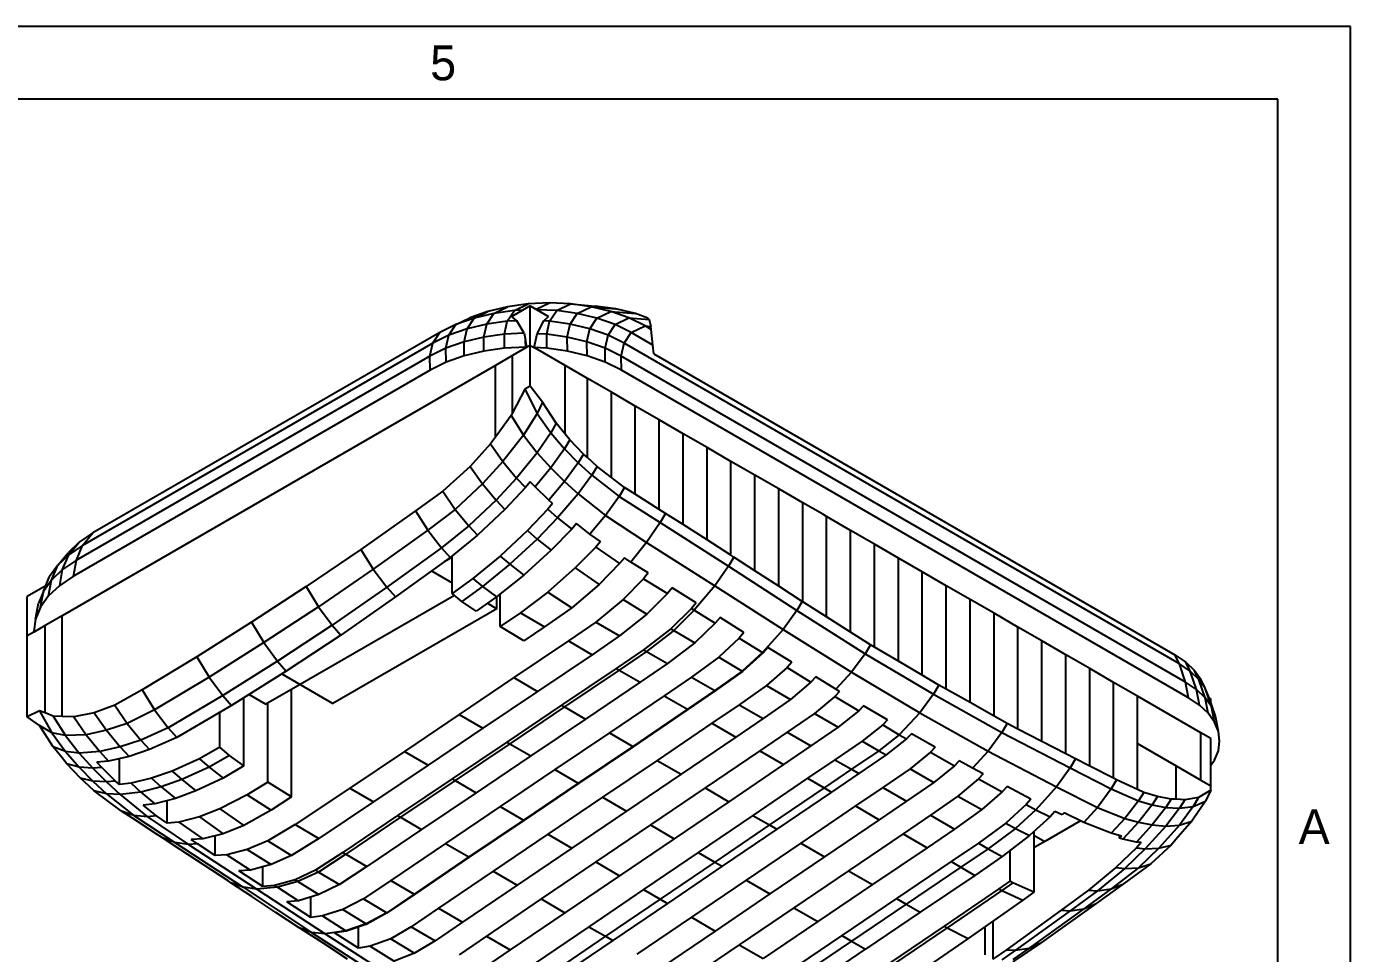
# Model space of a CAD drawing. Header units: millimetres. Extents: x 5 to 601, y 5 to 415.
# Drawn here: x 497.9 to 589, y 351.3 to 415 of the extents above; entities that cross this region are included whole.
import ezdxf
from ezdxf.enums import TextEntityAlignment as Align

# ---------------------------------------------------------------- set-up
doc = ezdxf.new("R2010")
doc.units = ezdxf.units.MM
for name, color, linetype in [('FRAME', 7, 'CONTINUOUS'), ('TITLE', 7, 'CONTINUOUS'), ('VISIBLE', 7, 'CONTINUOUS')]:
    doc.layers.add(name, color=color, linetype=linetype)

msp = doc.modelspace()

# ---------------------------------------------------------------- linework, layer by layer
at = {"layer": 'FRAME'}
for p, q in [((584, 410), (10, 410)), ((584, 10), (584, 410))]:
    msp.add_line(p, q, dxfattribs=at)
at = {"layer": 'TITLE'}
for p, q in [((589, 415), (5, 415)), ((589, 5), (589, 415))]:
    msp.add_line(p, q, dxfattribs=at)
at = {"layer": 'VISIBLE'}
for p, q in [((529.676881, 395.414495), (528.431995, 394.974054)), ((528.726651, 394.952703), (529.676881, 395.414495)), ((530.075549, 395.275287), (528.726651, 394.952703)), ((529.591505, 394.544343), (530.075549, 395.275287)), ((531.025779, 395.737079), (529.676881, 395.414495)), ((530.075549, 395.275287), (531.025779, 395.737079)), ((531.495245, 395.472071), (530.075549, 395.275287)), ((531.011201, 394.741126), (531.495245, 395.472071)), ((532.445474, 395.933863), (531.025779, 395.737079)), ((532.587983, 395.794611), (531.366125, 395.089171)), ((531.495245, 395.472071), (532.445474, 395.933863)), ((532.07495, 395.498412), (531.495245, 395.472071)), ((533.90101, 396), (532.445474, 395.933863)), ((532.587983, 395.794611), (533.837122, 395.07342)), ((532.587983, 393.08138), (532.587983, 395.794611)), ((532.994926, 395.559662), (533.90101, 396)), ((534.406316, 395.472071), (533.039031, 395.534198)), ((535.356546, 395.933863), (533.90101, 396)), ((533.922273, 394.741126), (534.406316, 395.472071)), ((534.406316, 395.472071), (535.356546, 395.933863)), ((535.826012, 395.275287), (534.406316, 395.472071)), ((535.341968, 394.544343), (535.826012, 395.275287)), ((536.776242, 395.737079), (535.356546, 395.933863)), ((535.356546, 395.933863), (537.050229, 395.781922)), ((535.826012, 395.275287), (536.776242, 395.737079)), ((537.17491, 394.952703), (535.826012, 395.275287)), ((538.12514, 395.414495), (536.776242, 395.737079)), ((536.776242, 395.737079), (538.469925, 395.585138)), ((538.469925, 395.585138), (537.050229, 395.781922)), ((537.17491, 394.952703), (538.12514, 395.414495)), ((539.370025, 394.974054), (538.12514, 395.414495)), ((538.12514, 395.414495), (539.818823, 395.262554)), ((539.818823, 395.262554), (538.469925, 395.585138)), ((540.665143, 394.963126), (539.818823, 395.262554)), ((527.481765, 394.512262), (526.371545, 393.964808)), ((526.997721, 393.781317), (527.481765, 394.512262)), ((527.481765, 394.512262), (528.431995, 394.974054)), ((528.726651, 394.952703), (527.481765, 394.512262)), ((528.242607, 394.221759), (528.726651, 394.952703)), ((529.591505, 394.544343), (528.242607, 394.221759)), ((529.386609, 393.652233), (529.591505, 394.544343)), ((531.011201, 394.741126), (529.591505, 394.544343)), ((530.806305, 393.849016), (531.011201, 394.741126)), ((531.676602, 394.771361), (531.011201, 394.741126)), ((531.366125, 395.089171), (531.323486, 395.064553)), ((531.366125, 395.02915), (531.323486, 395.064553)), ((531.366125, 395.02915), (531.366125, 395.089171)), ((531.676602, 394.771361), (531.366125, 395.02915)), ((532.159307, 393.910494), (531.676602, 394.771361)), ((533.072379, 393.878324), (533.520079, 394.759401)), ((533.520079, 394.759401), (533.837122, 395.07342)), ((533.922273, 394.741126), (533.520079, 394.759401)), ((533.717376, 393.849016), (533.922273, 394.741126)), ((535.341968, 394.544343), (533.922273, 394.741126)), ((535.137072, 393.652233), (535.341968, 394.544343)), ((536.690866, 394.221759), (535.341968, 394.544343)), ((536.690866, 394.221759), (537.17491, 394.952703)), ((538.419796, 394.512262), (537.17491, 394.952703)), ((537.935752, 393.781317), (538.419796, 394.512262)), ((538.419796, 394.512262), (539.370025, 394.974054)), ((539.530016, 393.964808), (538.419796, 394.512262)), ((540.480246, 394.4266), (539.370025, 394.974054)), ((539.370025, 394.974054), (540.758722, 394.849473)), ((539.530016, 393.964808), (540.480246, 394.4266)), ((540.480246, 394.4266), (540.892295, 394.389635)), ((540.914476, 394.175897), (540.480246, 394.4266)), ((540.665143, 394.963126), (540.758722, 394.849473)), ((540.758722, 394.849473), (540.892295, 394.389635)), ((540.914476, 394.175897), (540.892295, 394.389635)), ((526.371545, 393.964808), (502.514296, 380.190819)), ((525.887501, 393.233864), (526.371545, 393.964808)), ((526.997721, 393.781317), (525.887501, 393.233864)), ((526.792825, 392.889207), (526.997721, 393.781317)), ((528.242607, 394.221759), (526.997721, 393.781317)), ((528.037711, 393.329649), (528.242607, 394.221759)), ((529.386609, 393.652233), (528.037711, 393.329649)), ((530.806305, 393.849016), (529.386609, 393.652233)), ((529.398828, 392.691206), (529.386609, 393.652233)), ((532.159307, 393.910494), (530.806305, 393.849016)), ((530.818523, 392.887989), (530.806305, 393.849016)), ((532.159307, 393.910494), (532.267981, 393.432213)), ((532.360751, 392.950188), (532.267981, 393.432213)), ((532.274059, 392.954127), (532.267981, 393.432213)), ((532.854037, 392.927773), (533.072379, 393.878324)), ((533.717376, 393.849016), (533.072379, 393.878324)), ((533.729595, 392.887989), (533.717376, 393.849016)), ((535.137072, 393.652233), (533.717376, 393.849016)), ((535.149291, 392.691206), (535.137072, 393.652233)), ((536.48597, 393.329649), (535.137072, 393.652233)), ((536.48597, 393.329649), (536.690866, 394.221759)), ((537.935752, 393.781317), (536.690866, 394.221759)), ((537.730856, 392.889207), (537.935752, 393.781317)), ((539.045973, 393.233864), (537.935752, 393.781317)), ((539.045973, 393.233864), (539.530016, 393.964808)), ((541.026323, 393.100915), (539.530016, 393.964808)), ((541.026323, 393.100915), (540.914476, 394.175897)), ((525.887501, 393.233864), (501.806558, 379.330725)), ((525.682605, 392.341753), (525.887501, 393.233864)), ((526.792825, 392.889207), (525.682605, 392.341753)), ((528.037711, 393.329649), (526.792825, 392.889207)), ((526.805044, 391.928181), (526.792825, 392.889207)), ((528.04993, 392.368622), (528.037711, 393.329649)), ((529.398828, 392.691206), (528.04993, 392.368622)), ((530.818523, 392.887989), (529.398828, 392.691206)), ((532.274059, 392.954127), (530.818523, 392.887989)), ((532.360751, 392.950188), (531.366125, 392.37594)), ((532.360751, 392.950188), (532.274059, 392.954127)), ((532.587983, 393.08138), (532.360751, 392.950188)), ((532.587983, 393.08138), (532.854037, 392.927773)), ((532.587983, 390.271612), (532.587983, 393.08138)), ((533.729595, 392.887989), (532.854037, 392.927773)), ((534.983764, 391.698175), (532.854037, 392.927773)), ((535.149291, 392.691206), (533.729595, 392.887989)), ((536.498189, 392.368622), (535.149291, 392.691206)), ((536.498189, 392.368622), (536.48597, 393.329649)), ((537.730856, 392.889207), (536.48597, 393.329649)), ((537.743074, 391.928181), (537.730856, 392.889207)), ((538.841076, 392.341753), (537.730856, 392.889207)), ((538.841076, 392.341753), (539.045973, 393.233864)), ((577.229978, 371.188318), (539.045973, 393.233864)), ((541.089383, 392.49483), (541.026323, 393.100915)), ((541.089383, 392.49483), (576.921269, 371.807281)), ((530.191261, 391.697632), (500.396722, 374.495747)), ((525.682605, 392.341753), (501.377968, 378.309464)), ((525.694823, 391.380727), (525.682605, 392.341753)), ((526.805044, 391.928181), (525.694823, 391.380727)), ((528.04993, 392.368622), (526.805044, 391.928181)), ((531.366125, 392.37594), (530.191261, 391.697632)), ((530.191261, 386.771841), (530.191261, 391.697632)), ((531.366125, 388.446237), (531.366125, 392.37594)), ((536.524245, 390.808778), (534.983764, 391.698175)), ((534.983764, 386.988441), (534.983764, 391.698175)), ((537.743074, 391.928181), (536.498189, 392.368622)), ((538.853295, 391.380727), (537.743074, 391.928181)), ((538.853295, 391.380727), (538.841076, 392.341753)), ((577.658568, 369.930464), (538.841076, 392.341753)), ((525.694823, 391.380727), (501.177771, 377.2258)), ((538.169054, 389.859147), (536.524245, 390.808778)), ((536.524245, 385.366006), (536.524245, 390.808778)), ((577.858765, 368.860908), (538.853295, 391.380727)), ((532.212026, 390.080655), (531.366125, 388.446237)), ((532.587983, 390.271612), (532.212026, 390.080655)), ((532.212026, 390.080655), (533.057928, 388.391831)), ((533.433884, 389.18301), (532.587983, 390.271612)), ((539.696377, 388.977347), (538.169054, 389.859147)), ((538.169054, 384.009052), (538.169054, 389.859147)), ((533.433884, 389.18301), (533.057928, 388.391831)), ((534.373775, 387.728718), (533.433884, 389.18301)), ((539.813863, 388.909516), (539.696377, 388.977347)), ((541.458672, 387.959885), (539.813863, 388.909516)), ((539.813863, 382.851204), (539.813863, 388.909516)), ((531.272136, 388.264635), (530.191261, 386.771841)), ((531.366125, 388.446237), (531.272136, 388.264635)), ((531.272136, 388.264635), (532.118037, 386.904981)), ((533.057928, 388.391831), (532.118037, 386.904981)), ((533.057928, 388.391831), (533.997819, 387.06886)), ((543.103481, 387.010254), (541.458672, 387.959885)), ((541.458672, 381.810725), (541.458672, 387.959885)), ((533.997819, 387.06886), (533.057928, 385.701391)), ((534.373775, 387.728718), (533.997819, 387.06886)), ((533.997819, 387.06886), (534.93771, 385.971629)), ((534.983764, 386.988441), (534.373775, 387.728718)), ((544.74829, 386.060623), (543.103481, 387.010254)), ((543.103481, 380.760788), (543.103481, 387.010254)), ((529.862299, 386.317512), (528.452463, 384.745249)), ((530.191261, 386.771841), (529.862299, 386.317512)), ((529.862299, 386.317512), (530.708201, 385.093628)), ((532.118037, 386.904981), (530.708201, 385.093628)), ((532.118037, 386.904981), (533.057928, 385.701391)), ((535.313666, 386.588075), (534.93771, 385.971629)), ((535.313666, 386.588075), (534.983764, 386.988441)), ((536.253557, 385.614025), (535.313666, 386.588075)), ((533.057928, 385.701391), (531.648092, 383.960582)), ((533.057928, 385.701391), (533.997819, 384.661681)), ((534.93771, 385.971629), (533.997819, 384.661681)), ((534.93771, 385.971629), (535.877601, 385.013316)), ((536.253557, 385.614025), (535.877601, 385.013316)), ((536.524245, 385.366006), (536.253557, 385.614025)), ((537.193448, 384.752846), (536.524245, 385.366006)), ((546.393099, 385.110992), (544.74829, 386.060623)), ((544.74829, 379.707457), (544.74829, 386.060623)), ((528.452463, 384.745249), (526.572681, 383.051216)), ((528.452463, 384.745249), (529.298365, 383.553598)), ((530.708201, 385.093628), (529.298365, 383.553598)), ((530.708201, 385.093628), (531.648092, 383.960582)), ((533.997819, 384.661681), (532.916944, 383.356183)), ((533.997819, 384.661681), (534.93771, 383.732671)), ((535.877601, 385.013316), (534.93771, 383.732671)), ((535.877601, 385.013316), (536.817491, 384.158105)), ((537.193448, 384.752846), (536.817491, 384.158105)), ((538.169054, 384.009052), (537.193448, 384.752846)), ((548.037908, 384.161361), (546.393099, 385.110992)), ((546.393099, 378.654126), (546.393099, 385.110992)), ((529.298365, 383.553598), (527.418583, 381.801936)), ((529.298365, 383.553598), (530.238256, 382.444429)), ((531.648092, 383.960582), (530.238256, 382.444429)), ((531.648092, 383.960582), (532.258081, 383.310463)), ((532.587043, 383.710899), (532.258081, 383.310463)), ((532.916944, 383.356183), (532.587043, 383.710899)), ((533.856835, 382.444646), (532.916944, 383.356183)), ((534.93771, 383.732671), (533.856835, 382.444646)), ((534.93771, 383.732671), (535.877601, 382.888313)), ((536.817491, 384.158105), (535.877601, 382.888313)), ((536.817491, 384.158105), (538.697273, 382.69079)), ((539.073229, 383.319717), (538.169054, 384.009052)), ((549.682717, 383.21173), (548.037908, 384.161361)), ((548.037908, 377.590614), (548.037908, 384.161361)), ((526.572681, 383.051216), (524.6929, 381.701003)), ((526.572681, 383.051216), (527.418583, 381.801936)), ((530.238256, 382.444429), (528.358474, 380.667805)), ((530.238256, 382.444429), (530.848245, 381.806988)), ((532.258081, 383.310463), (530.848245, 381.806988)), ((534.127524, 382.204346), (533.856835, 382.444646)), ((535.877601, 382.888313), (534.467764, 381.221304)), ((535.877601, 382.888313), (537.757382, 381.385183)), ((538.697273, 382.69079), (537.757382, 381.385183)), ((539.073229, 383.319717), (538.697273, 382.69079)), ((538.697273, 382.69079), (541.516946, 380.900058)), ((539.813863, 382.851204), (539.073229, 383.319717)), ((541.458672, 381.810725), (539.813863, 382.851204)), ((551.327526, 382.2621), (549.682717, 383.21173)), ((549.682717, 376.525698), (549.682717, 383.21173)), ((524.6929, 381.701003), (520.933336, 379.048332)), ((524.6929, 381.701003), (525.538801, 380.372605)), ((527.418583, 381.801936), (525.538801, 380.372605)), ((527.418583, 381.801936), (528.358474, 380.667805)), ((530.848245, 381.806988), (528.968463, 380.037407)), ((533.798562, 381.813214), (532.388726, 380.34549)), ((534.127524, 382.204346), (533.798562, 381.813214)), ((533.798562, 381.813214), (534.467764, 381.221304)), ((541.892902, 381.536039), (541.458672, 381.810725)), ((541.892902, 381.536039), (541.516946, 380.900058)), ((543.103481, 380.760788), (541.892902, 381.536039)), ((552.701647, 381.468751), (551.327526, 382.2621)), ((551.327526, 375.461268), (551.327526, 382.2621)), ((528.358474, 380.667805), (526.478692, 379.161419)), ((528.358474, 380.667805), (528.968463, 380.037407)), ((534.467764, 381.221304), (533.057928, 379.771353)), ((534.467764, 381.221304), (535.443371, 380.442869)), ((535.772333, 380.831444), (535.443371, 380.442869)), ((536.676508, 380.109639), (535.772333, 380.831444)), ((537.757382, 381.385183), (536.676508, 380.109639)), ((537.757382, 381.385183), (540.577055, 379.532589)), ((541.516946, 380.900058), (540.577055, 379.532589)), ((541.516946, 380.900058), (546.2164, 377.894883)), ((544.74829, 379.707457), (543.103481, 380.760788)), ((552.972335, 381.312469), (552.701647, 381.468751)), ((554.617144, 380.362838), (552.972335, 381.312469)), ((552.972335, 374.418764), (552.972335, 381.312469)), ((502.514296, 380.190819), (501.566078, 379.549833)), ((501.806558, 379.330725), (502.514296, 380.190819)), ((525.538801, 380.372605), (521.779238, 377.688677)), ((525.538801, 380.372605), (526.478692, 379.161419)), ((528.968463, 380.037407), (527.088681, 378.501439)), ((532.388726, 380.34549), (530.508944, 378.598039)), ((533.057928, 379.771353), (531.178146, 378.03163)), ((532.388726, 380.34549), (533.057928, 379.771353)), ((533.057928, 379.771353), (534.033535, 379.004184)), ((535.443371, 380.442869), (534.033535, 379.004184)), ((537.417142, 379.60554), (536.676508, 380.109639)), ((556.261953, 379.413207), (554.617144, 380.362838)), ((554.617144, 373.376259), (554.617144, 380.362838)), ((500.095473, 377.971003), (500.803211, 378.831098)), ((501.566078, 379.549833), (500.803211, 378.831098)), ((500.85834, 378.689739), (501.566078, 379.549833)), ((501.806558, 379.330725), (500.85834, 378.689739)), ((501.377968, 378.309464), (501.806558, 379.330725)), ((520.933336, 379.048332), (517.173773, 376.499631)), ((520.933336, 379.048332), (521.779238, 377.688677)), ((526.478692, 379.161419), (522.719129, 376.463382)), ((526.478692, 379.161419), (527.088681, 378.501439)), ((534.033535, 379.004184), (532.153753, 377.296003)), ((537.08818, 379.21201), (535.678344, 377.779774)), ((537.417142, 379.60554), (537.08818, 379.21201)), ((537.08818, 379.21201), (538.732989, 378.080683)), ((540.577055, 379.532589), (539.49618, 378.19048)), ((540.577055, 379.532589), (545.276509, 376.553461)), ((546.393099, 378.654126), (544.74829, 379.707457)), ((557.906762, 378.463576), (556.261953, 379.413207)), ((556.261953, 372.345725), (556.261953, 379.413207)), ((500.095473, 377.971003), (499.536741, 377.192217)), ((499.666883, 376.949743), (500.095473, 377.971003)), ((500.85834, 378.689739), (500.095473, 377.971003)), ((500.42975, 377.668478), (500.85834, 378.689739)), ((501.377968, 378.309464), (500.42975, 377.668478)), ((501.177771, 377.2258), (501.377968, 378.309464)), ((527.088681, 378.501439), (523.329118, 375.791428)), ((527.219326, 378.517841), (526.677298, 378.2049)), ((527.219326, 376.02941), (527.219326, 378.608188)), ((530.508944, 378.598039), (528.629162, 377.049067)), ((531.178146, 378.03163), (529.298365, 376.498111)), ((530.508944, 378.598039), (531.178146, 378.03163)), ((531.178146, 378.03163), (532.153753, 377.296003)), ((538.732989, 378.080683), (537.323153, 376.639584)), ((539.061951, 378.486031), (538.732989, 378.080683)), ((539.49618, 378.19048), (539.061951, 378.486031)), ((540.70676, 377.437418), (539.49618, 378.19048)), ((546.2164, 377.894883), (545.276509, 376.553461)), ((546.592356, 378.526523), (546.2164, 377.894883)), ((546.2164, 377.894883), (550.915854, 374.857149)), ((546.592356, 378.526523), (546.393099, 378.654126)), ((548.037908, 377.590614), (546.592356, 378.526523)), ((559.551571, 377.513945), (557.906762, 378.463576)), ((557.906762, 371.375962), (557.906762, 378.463576)), ((499.108151, 376.170957), (499.536741, 377.192217)), ((500.42975, 377.668478), (499.666883, 376.949743)), ((500.229553, 376.584814), (500.42975, 377.668478)), ((501.177771, 377.2258), (500.229553, 376.584814)), ((521.779238, 377.688677), (518.019675, 375.106766)), ((521.779238, 377.688677), (522.719129, 376.463382)), ((525.800903, 377.573167), (527.219326, 376.75424)), ((528.629162, 377.049067), (527.219326, 376.02941)), ((528.629162, 377.049067), (529.298365, 376.498111)), ((532.153753, 377.296003), (530.273971, 375.797971)), ((535.678344, 377.779774), (533.798562, 376.127623)), ((535.678344, 377.779774), (537.323153, 376.639584)), ((540.377798, 377.03332), (538.967962, 375.60386)), ((540.70676, 377.437418), (540.377798, 377.03332)), ((540.377798, 377.03332), (542.022607, 376.016076)), ((549.682717, 376.525698), (548.037908, 377.590614)), ((561.19638, 376.564314), (559.551571, 377.513945)), ((559.551571, 370.406199), (559.551571, 377.513945)), ((499.221858, 376.53067), (498, 375.82523)), ((499.108151, 376.170957), (498.767312, 375.351295)), ((498.907954, 375.087292), (499.108151, 376.170957)), ((499.666883, 376.949743), (499.108151, 376.170957)), ((499.271024, 376.559056), (499.221858, 376.53067)), ((499.221858, 376.441902), (499.221858, 376.53067)), ((499.466686, 375.866079), (499.666883, 376.949743)), ((500.229553, 376.584814), (499.466686, 375.866079)), ((517.173773, 376.499631), (513.41421, 374.053273)), ((517.173773, 376.499631), (518.019675, 375.106766)), ((522.719129, 376.463382), (518.959566, 373.846742)), ((522.719129, 376.463382), (523.329118, 375.791428)), ((529.298365, 376.498111), (527.888529, 375.483092)), ((529.298365, 376.498111), (530.273971, 375.797971)), ((533.798562, 376.127623), (531.91878, 374.706949)), ((533.798562, 376.127623), (535.443371, 375.046943)), ((537.323153, 376.639584), (535.443371, 375.046943)), ((542.351569, 376.414235), (542.022607, 376.016076)), ((543.996378, 375.391052), (542.351569, 376.414235)), ((545.276509, 376.553461), (543.866673, 374.875599)), ((545.276509, 376.553461), (549.975963, 373.56131)), ((551.29181, 375.483906), (549.682717, 376.525698)), ((562.841189, 375.614683), (561.19638, 376.564314)), ((561.19638, 369.450683), (561.19638, 376.564314)), ((498, 373.111999), (498, 375.82523)), ((498.567115, 374.26763), (498.767312, 375.351295)), ((499.466686, 375.866079), (498.907954, 375.087292)), ((527.380621, 375.897733), (516.763041, 369.76767)), ((523.329118, 375.791428), (519.569555, 373.167744)), ((527.888529, 375.483092), (527.219326, 376.02941)), ((528.864135, 374.81041), (527.888529, 375.483092)), ((530.273971, 375.797971), (528.864135, 374.81041)), ((529.642173, 375.355409), (530.297469, 374.977074)), ((530.297469, 374.977074), (530.297469, 375.816696)), ((530.508944, 373.749327), (530.508944, 375.985225)), ((538.967962, 375.60386), (537.08818, 374.060479)), ((538.967962, 375.60386), (540.612771, 374.605608)), ((542.022607, 376.016076), (540.612771, 374.605608)), ((543.996378, 375.391052), (543.667416, 374.998831)), ((551.29181, 375.483906), (550.915854, 374.857149)), ((551.327526, 375.461268), (551.29181, 375.483906)), ((552.972335, 374.418764), (551.327526, 375.461268)), ((564.485998, 374.665052), (562.841189, 375.614683)), ((562.841189, 368.527262), (562.841189, 375.614683)), ((498.567115, 374.26763), (498.452562, 373.427276)), ((498.907954, 375.087292), (498.567115, 374.26763)), ((500.396722, 374.495747), (499.221858, 373.817439)), ((500.396722, 367.579091), (500.396722, 374.495747)), ((518.019675, 375.106766), (514.260111, 372.649664)), ((518.019675, 375.106766), (518.959566, 373.846742)), ((530.297469, 374.977074), (519.018779, 368.465319)), ((531.91878, 374.706949), (530.508944, 373.749327)), ((531.91878, 374.706949), (533.563589, 373.725031)), ((535.443371, 375.046943), (533.563589, 373.725031)), ((540.612771, 374.605608), (538.732989, 373.107809)), ((543.667416, 374.998831), (542.25758, 373.607356)), ((543.866673, 374.875599), (542.456836, 373.486425)), ((543.667416, 374.998831), (543.866673, 374.875599)), ((543.866673, 374.875599), (545.312225, 373.982588)), ((545.641187, 374.367702), (545.312225, 373.982588)), ((547.285996, 373.344329), (545.641187, 374.367702)), ((550.915854, 374.857149), (549.975963, 373.56131)), ((550.915854, 374.857149), (555.615308, 371.874766)), ((554.617144, 373.376259), (552.972335, 374.418764)), ((566.130807, 373.715422), (564.485998, 374.665052)), ((564.485998, 367.603841), (564.485998, 374.665052)), ((498.459385, 373.377225), (498, 373.111999)), ((498.452562, 373.427276), (498.459385, 373.377225)), ((499.221858, 373.817439), (498.459385, 373.377225)), ((499.221858, 367.813645), (499.221858, 373.817439)), ((513.41421, 374.053273), (509.654646, 371.673661)), ((513.41421, 374.053273), (514.260111, 372.649664)), ((518.959566, 373.846742), (515.200002, 371.377702)), ((518.959566, 373.846742), (519.569555, 373.167744)), ((532.153753, 372.77738), (530.508944, 373.749327)), ((533.563589, 373.725031), (532.153753, 372.77738)), ((537.08818, 374.060479), (535.208398, 372.767715)), ((537.08818, 374.060479), (538.732989, 373.107809)), ((542.25758, 373.607356), (540.377798, 372.155139)), ((542.456836, 373.486425), (540.577055, 372.03973)), ((542.25758, 373.607356), (542.456836, 373.486425)), ((542.456836, 373.486425), (543.902389, 372.625796)), ((545.312225, 373.982588), (543.902389, 372.625796)), ((547.285996, 373.344329), (546.957034, 372.966483)), ((549.975963, 373.56131), (548.566127, 371.972442)), ((549.975963, 373.56131), (554.675417, 370.608229)), ((555.991264, 372.50532), (554.617144, 373.376259)), ((567.775616, 372.765791), (566.130807, 373.715422)), ((566.130807, 366.711378), (566.130807, 373.715422)), ((498, 367.539912), (498, 373.111999)), ((514.260111, 372.649664), (510.500548, 370.283727)), ((514.260111, 372.649664), (515.200002, 371.377702)), ((519.569555, 373.167744), (515.809991, 370.688138)), ((535.208398, 372.767715), (531.448835, 370.245709)), ((535.208398, 372.767715), (536.853207, 371.819223)), ((538.732989, 373.107809), (536.853207, 371.819223)), ((543.902389, 372.625796), (542.022607, 371.212151)), ((546.957034, 372.966483), (545.547197, 371.646536)), ((546.957034, 372.966483), (548.566127, 371.972442)), ((555.991264, 372.50532), (555.615308, 371.874766)), ((556.261953, 372.345725), (555.991264, 372.50532)), ((569.420425, 371.81616), (567.775616, 372.765791)), ((567.775616, 365.85671), (567.775616, 372.765791)), ((509.654646, 371.673661), (505.895083, 369.406593)), ((509.654646, 371.673661), (510.500548, 370.283727)), ((536.853207, 371.819223), (533.093644, 369.294558)), ((540.377798, 372.155139), (538.498016, 370.870732)), ((540.577055, 372.03973), (538.697273, 370.755829)), ((540.377798, 372.155139), (540.577055, 372.03973)), ((540.577055, 372.03973), (542.022607, 371.212151)), ((545.547197, 371.646536), (543.667416, 370.270497)), ((545.547197, 371.646536), (547.156291, 370.688541)), ((548.566127, 371.972442), (547.156291, 370.688541)), ((548.601843, 371.950592), (547.192006, 370.667599)), ((548.566127, 371.972442), (548.601843, 371.950592)), ((548.930805, 372.32119), (548.601843, 371.950592)), ((550.575613, 371.308579), (548.930805, 372.32119)), ((555.615308, 371.874766), (554.675417, 370.608229)), ((555.615308, 371.874766), (560.314762, 369.097502)), ((557.906762, 371.375962), (556.261953, 372.345725)), ((571.065234, 370.866529), (569.420425, 371.81616)), ((569.420425, 365.002043), (569.420425, 371.81616)), ((577.229978, 371.188318), (576.921269, 371.807281)), ((576.921269, 371.807281), (577.666297, 371.303649)), ((515.200002, 371.377702), (511.440439, 369.019361)), ((515.809991, 370.688138), (512.050428, 368.331911)), ((515.200002, 371.377702), (515.809991, 370.688138)), ((538.498016, 370.870732), (534.738453, 368.343408)), ((538.697273, 370.755829), (534.93771, 368.228183)), ((538.498016, 370.870732), (538.697273, 370.755829)), ((538.697273, 370.755829), (540.142825, 369.929585)), ((542.022607, 371.212151), (540.142825, 369.929585)), ((547.156291, 370.688541), (545.276509, 369.34929)), ((547.192006, 370.667599), (545.312225, 369.328793)), ((547.156291, 370.688541), (547.192006, 370.667599)), ((550.246652, 370.944363), (548.836815, 369.703153)), ((550.575613, 371.308579), (550.246652, 370.944363)), ((550.246652, 370.944363), (551.891461, 369.938134)), ((554.675417, 370.608229), (553.594543, 369.450005)), ((554.675417, 370.608229), (559.374871, 367.815772)), ((559.551571, 370.406199), (557.906762, 371.375962)), ((572.710043, 369.916898), (571.065234, 370.866529)), ((571.065234, 364.161456), (571.065234, 370.866529)), ((577.658568, 369.930464), (577.229978, 371.188318)), ((577.975006, 370.684686), (577.229978, 371.188318)), ((577.666297, 371.303649), (578.265693, 370.738929)), ((577.975006, 370.684686), (577.666297, 371.303649)), ((578.403596, 369.426832), (577.975006, 370.684686)), ((578.574402, 370.119966), (577.975006, 370.684686)), ((578.265693, 370.738929), (578.704697, 370.127025)), ((578.574402, 370.119966), (578.265693, 370.738929)), ((510.500548, 370.283727), (506.740985, 368.037171)), ((510.500548, 370.283727), (511.440439, 369.019361)), ((516.763041, 369.76767), (514.413314, 368.411055)), ((515.502516, 370.495434), (516.763041, 369.76767)), ((516.763041, 369.76767), (519.018779, 368.465319)), ((531.448835, 370.245709), (527.689272, 367.718095)), ((531.448835, 370.245709), (533.093644, 369.294558)), ((540.142825, 369.929585), (536.383262, 367.394261)), ((543.667416, 370.270497), (541.787634, 368.98945)), ((543.667416, 370.270497), (545.276509, 369.34929)), ((548.836815, 369.703153), (546.957034, 368.38486)), ((548.836815, 369.703153), (550.481624, 368.738708)), ((551.891461, 369.938134), (550.481624, 368.738708)), ((552.220422, 370.295969), (551.891461, 369.938134)), ((553.594543, 369.450005), (552.220422, 370.295969)), ((560.690719, 369.734569), (559.551571, 370.406199)), ((560.690719, 369.734569), (560.314762, 369.097502)), ((561.19638, 369.450683), (560.690719, 369.734569)), ((574.354852, 368.967267), (572.710043, 369.916898)), ((572.710043, 363.330529), (572.710043, 369.916898)), ((577.858765, 368.860908), (577.658568, 369.930464)), ((578.403596, 369.426832), (577.658568, 369.930464)), ((579.002992, 368.862112), (578.574402, 370.119966)), ((579.013405, 369.508062), (578.574402, 370.119966)), ((579.013405, 369.508062), (578.704697, 370.127025)), ((505.895083, 369.406593), (504.015301, 368.357767)), ((505.895083, 369.406593), (506.740985, 368.037171)), ((511.440439, 369.019361), (507.680876, 366.803194)), ((511.440439, 369.019361), (512.050428, 368.331911)), ((512.885991, 364.185406), (512.885991, 368.855582)), ((513.24915, 369.083185), (514.413314, 368.411055)), ((516.175609, 362.056069), (516.175609, 369.428516)), ((533.093644, 369.294558), (529.334081, 366.768465)), ((541.787634, 368.98945), (538.028071, 366.445389)), ((541.787634, 368.98945), (543.396727, 368.06973)), ((545.276509, 369.34929), (543.396727, 368.06973)), ((545.312225, 369.328793), (543.432443, 368.049242)), ((545.276509, 369.34929), (545.312225, 369.328793)), ((553.53627, 368.937532), (552.126433, 367.776764)), ((553.865231, 369.289831), (553.53627, 368.937532)), ((553.53627, 368.937532), (555.181079, 367.96549)), ((553.865231, 369.289831), (553.594543, 369.450005)), ((560.314762, 369.097502), (559.374871, 367.815772)), ((560.314762, 369.097502), (565.014216, 366.463497)), ((562.841189, 368.527262), (561.19638, 369.450683)), ((578.701847, 366.457528), (574.354852, 368.967267)), ((574.354852, 365.71139), (574.354852, 368.967267)), ((578.603793, 368.357276), (577.858765, 368.860908)), ((578.603793, 368.357276), (578.403596, 369.426832)), ((579.002992, 368.862112), (578.403596, 369.426832)), ((579.203188, 367.792556), (579.002992, 368.862112)), ((579.441995, 368.250208), (579.002992, 368.862112)), ((579.441995, 368.250208), (579.013405, 369.508062)), ((579.281207, 368.864042), (579.013405, 369.508062)), ((579.709797, 367.606188), (579.281207, 368.864042)), ((579.292989, 368.829463), (579.394546, 368.770829)), ((498.845902, 367.958162), (498, 367.539912)), ((498.845902, 367.958162), (499.691804, 366.4559)), ((499.221858, 367.813645), (498.845902, 367.958162)), ((504.015301, 368.357767), (502.605465, 367.83433)), ((504.015301, 368.357767), (504.861203, 367.101649)), ((506.740985, 368.037171), (504.861203, 367.101649)), ((506.740985, 368.037171), (507.680876, 366.803194)), ((512.050428, 368.331911), (508.290865, 366.137579)), ((514.5308, 363.06972), (514.5308, 368.478885)), ((534.738453, 368.343408), (530.97889, 365.818834)), ((534.93771, 368.228183), (531.178146, 365.703793)), ((534.738453, 368.343408), (534.93771, 368.228183)), ((534.93771, 368.228183), (536.383262, 367.394261)), ((543.396727, 368.06973), (539.637164, 365.517122)), ((543.432443, 368.049242), (539.67288, 365.496617)), ((543.396727, 368.06973), (543.432443, 368.049242)), ((546.957034, 368.38486), (545.077252, 367.105688)), ((546.957034, 368.38486), (548.601843, 367.440927)), ((550.481624, 368.738708), (548.601843, 367.440927)), ((555.181079, 367.96549), (553.771242, 366.827513)), ((555.51004, 368.316548), (555.181079, 367.96549)), ((557.154849, 367.343264), (555.51004, 368.316548)), ((564.485998, 367.603841), (562.841189, 368.527262)), ((579.203188, 367.792556), (578.603793, 368.357276)), ((579.394546, 368.531407), (579.394546, 368.770829)), ((579.642192, 367.180652), (579.441995, 368.250208)), ((579.709797, 367.606188), (579.441995, 368.250208)), ((498.845902, 366.950142), (498, 367.539912)), ((499.785793, 367.596868), (499.221858, 367.813645)), ((499.785793, 367.596868), (500.631694, 366.271401)), ((500.396722, 367.579091), (499.785793, 367.596868)), ((501.195629, 367.555844), (500.396722, 367.579091)), ((502.605465, 367.83433), (501.195629, 367.555844)), ((501.195629, 367.555844), (502.041531, 366.320239)), ((502.605465, 367.83433), (503.451367, 366.624121)), ((504.861203, 367.101649), (503.451367, 366.624121)), ((504.861203, 367.101649), (505.801094, 365.952325)), ((511.241182, 365.463442), (511.241182, 367.859581)), ((527.689272, 367.718095), (523.929708, 365.175814)), ((527.689272, 367.718095), (529.334081, 366.768465)), ((536.383262, 367.394261), (532.623699, 364.868535)), ((545.077252, 367.105688), (541.317689, 364.552304)), ((545.077252, 367.105688), (546.722061, 366.162135)), ((548.601843, 367.440927), (546.722061, 366.162135)), ((552.126433, 367.776764), (550.246652, 366.496306)), ((552.126433, 367.776764), (553.771242, 366.827513)), ((556.825888, 366.993447), (555.416051, 365.878262)), ((557.154849, 367.343264), (556.825888, 366.993447)), ((556.825888, 366.993447), (557.965035, 366.320239)), ((559.374871, 367.815772), (557.965035, 366.320239)), ((559.374871, 367.815772), (564.074326, 365.183938)), ((565.390173, 367.096223), (564.485998, 367.603841)), ((565.390173, 367.096223), (565.014216, 366.463497)), ((566.130807, 366.711378), (565.390173, 367.096223)), ((579.642192, 367.180652), (579.203188, 367.792556)), ((579.909994, 366.536632), (579.642192, 367.180652)), ((579.909994, 366.536632), (579.709797, 367.606188)), ((499.785793, 365.490533), (498.845902, 366.950142)), ((499.691804, 366.4559), (498.845902, 366.950142)), ((499.691804, 366.4559), (500.631694, 365.173085)), ((500.631694, 366.271401), (499.691804, 366.4559)), ((502.041531, 366.320239), (500.631694, 366.271401)), ((500.631694, 366.271401), (501.571585, 365.0613)), ((503.451367, 366.624121), (502.041531, 366.320239)), ((502.041531, 366.320239), (502.981421, 365.168743)), ((503.451367, 366.624121), (504.391258, 365.486734)), ((507.680876, 366.803194), (505.801094, 365.952325)), ((508.290865, 366.137579), (506.411083, 365.303614)), ((507.680876, 366.803194), (508.290865, 366.137579)), ((529.334081, 366.768465), (525.574517, 364.226943)), ((538.028071, 366.445389), (534.268507, 363.918144)), ((538.028071, 366.445389), (539.637164, 365.517122)), ((546.722061, 366.162135), (542.962498, 363.607991)), ((550.246652, 366.496306), (548.36687, 365.217957)), ((550.246652, 366.496306), (551.891461, 365.548195)), ((553.771242, 366.827513), (551.891461, 365.548195)), ((557.965035, 366.320239), (556.555199, 365.220837)), ((557.965035, 366.320239), (558.470696, 366.035652)), ((558.799658, 366.384937), (558.470696, 366.035652)), ((560.444467, 365.4603), (558.799658, 366.384937)), ((565.014216, 366.463497), (564.074326, 365.183938)), ((565.014216, 366.463497), (569.713671, 364.032442)), ((567.775616, 365.85671), (566.130807, 366.711378)), ((579.394546, 366.057598), (578.701847, 366.457528)), ((578.701847, 363.201651), (578.701847, 366.457528)), ((579.394546, 362.801721), (579.394546, 366.057598)), ((580, 365.876354), (579.909994, 366.536632)), ((500.395782, 364.736591), (499.785793, 365.490533)), ((500.631694, 365.173085), (499.785793, 365.490533)), ((500.631694, 365.173085), (501.571585, 364.085622)), ((501.571585, 365.0613), (500.631694, 365.173085)), ((502.981421, 365.168743), (501.571585, 365.0613)), ((504.391258, 365.486734), (502.981421, 365.168743)), ((502.981421, 365.168743), (503.591411, 364.508059)), ((505.801094, 365.952325), (504.391258, 365.486734)), ((504.391258, 365.486734), (505.001247, 364.833797)), ((506.411083, 365.303614), (505.001247, 364.833797)), ((505.801094, 365.952325), (506.411083, 365.303614)), ((511.241182, 365.463442), (509.831346, 364.651094)), ((511.910384, 364.896742), (511.241182, 365.463442)), ((523.929708, 365.175814), (520.170145, 362.653874)), ((523.929708, 365.175814), (525.574517, 364.226943)), ((530.97889, 365.818834), (527.219326, 363.278072)), ((531.178146, 365.703793), (527.418583, 363.163123)), ((530.97889, 365.818834), (531.178146, 365.703793)), ((531.178146, 365.703793), (532.623699, 364.868535)), ((539.637164, 365.517122), (535.877601, 362.988391)), ((539.67288, 365.496617), (535.913316, 362.967779)), ((539.637164, 365.517122), (539.67288, 365.496617)), ((548.36687, 365.217957), (544.607307, 362.663366)), ((548.36687, 365.217957), (550.011679, 364.270605)), ((551.891461, 365.548195), (550.011679, 364.270605)), ((555.416051, 365.878262), (553.53627, 364.600083)), ((556.555199, 365.220837), (554.675417, 363.943448)), ((555.416051, 365.878262), (556.555199, 365.220837)), ((556.555199, 365.220837), (557.06086, 364.928894)), ((558.470696, 366.035652), (557.06086, 364.928894)), ((560.444467, 365.4603), (560.115505, 365.109952)), ((564.074326, 365.183938), (562.993451, 364.027378)), ((564.074326, 365.183938), (568.77378, 362.746371)), ((569.420425, 365.002043), (567.775616, 365.85671)), ((574.354852, 365.71139), (576.998764, 364.184926)), ((574.354852, 362.558441), (574.354852, 365.71139)), ((579.642192, 364.572056), (579.909994, 365.216076)), ((579.909994, 365.216076), (580, 365.876354)), ((500.725683, 364.328836), (500.395782, 364.736591)), ((501.665574, 363.336878), (500.725683, 364.328836)), ((501.571585, 364.085622), (500.725683, 364.328836)), ((501.571585, 365.0613), (502.511476, 364.012907)), ((503.591411, 364.508059), (502.792503, 364.435998)), ((503.122405, 364.072634), (502.792503, 364.435998)), ((505.001247, 364.833797), (503.591411, 364.508059)), ((504.332984, 362.890324), (504.332984, 364.679397)), ((509.831346, 364.651094), (507.951564, 363.819412)), ((509.831346, 364.651094), (510.500548, 364.082366)), ((511.910384, 364.896742), (510.500548, 364.082366)), ((512.885991, 364.185406), (511.910384, 364.896742)), ((532.623699, 364.868535), (528.864135, 362.328867)), ((541.317689, 364.552304), (537.558125, 362.018528)), ((541.317689, 364.552304), (542.962498, 363.607991)), ((550.011679, 364.270605), (546.252116, 361.717154)), ((553.53627, 364.600083), (551.656488, 363.323253)), ((553.53627, 364.600083), (554.675417, 363.943448)), ((557.06086, 364.928894), (555.181079, 363.65057)), ((560.115505, 365.109952), (558.705669, 363.979263)), ((560.115505, 365.109952), (561.760314, 364.184252)), ((562.089276, 364.535664), (561.760314, 364.184252)), ((562.993451, 364.027378), (562.089276, 364.535664)), ((570.089627, 364.654315), (569.420425, 365.002043)), ((570.089627, 364.654315), (569.713671, 364.032442)), ((571.065234, 364.161456), (570.089627, 364.654315)), ((579.394546, 364.226876), (579.642192, 364.572056)), ((501.571585, 364.085622), (502.511476, 363.122967)), ((502.511476, 364.012907), (501.571585, 364.085622)), ((501.936263, 363.087483), (501.665574, 363.336878)), ((502.511476, 363.122967), (501.665574, 363.336878)), ((503.122405, 364.072634), (502.511476, 364.012907)), ((502.511476, 364.012907), (503.451367, 363.069788)), ((504.062296, 363.13751), (503.122405, 364.072634)), ((506.541728, 363.326325), (505.131892, 362.979769)), ((507.951564, 363.819412), (506.541728, 363.326325)), ((506.541728, 363.326325), (507.21093, 362.729006)), ((507.951564, 363.819412), (508.620766, 363.239093)), ((510.500548, 364.082366), (508.620766, 363.239093)), ((511.476155, 363.34167), (509.596373, 362.463475)), ((510.500548, 364.082366), (511.476155, 363.34167)), ((512.885991, 364.185406), (511.476155, 363.34167)), ((525.574517, 364.226943), (521.814954, 361.705383)), ((534.268507, 363.918144), (530.508944, 361.379616)), ((534.268507, 363.918144), (535.877601, 362.988391)), ((542.962498, 363.607991), (539.202934, 361.069277)), ((551.656488, 363.323253), (547.896925, 360.770941)), ((551.656488, 363.323253), (552.795636, 362.667144)), ((554.675417, 363.943448), (552.795636, 362.667144)), ((555.181079, 363.65057), (553.301297, 362.374383)), ((554.675417, 363.943448), (555.181079, 363.65057)), ((558.705669, 363.979263), (556.825888, 362.697901)), ((558.705669, 363.979263), (560.350478, 363.029632)), ((561.760314, 364.184252), (560.350478, 363.029632)), ((563.734085, 363.634562), (562.993451, 364.027378)), ((563.734085, 363.634562), (563.405123, 363.279932)), ((569.713671, 364.032442), (568.77378, 362.746371)), ((569.713671, 364.032442), (572.533343, 362.605283)), ((572.710043, 363.330529), (571.065234, 364.161456)), ((572.909299, 363.229868), (572.710043, 363.330529)), ((576.998764, 364.184926), (578.701847, 363.201651)), ((576.998764, 361.880483), (576.998764, 364.184926)), ((502.605465, 362.470923), (501.936263, 363.087483)), ((502.511476, 363.122967), (503.451367, 362.257989)), ((503.451367, 363.069788), (502.511476, 363.122967)), ((503.581072, 361.73755), (502.605465, 362.470923)), ((503.451367, 362.257989), (502.605465, 362.470923)), ((504.062296, 363.13751), (503.451367, 363.069788)), ((503.451367, 363.069788), (504.391258, 362.209151)), ((504.332984, 362.890324), (504.062296, 363.13751)), ((505.131892, 362.979769), (504.332984, 362.890324)), ((505.131892, 362.979769), (505.801094, 362.37086)), ((507.21093, 362.729006), (505.801094, 362.37086)), ((508.620766, 363.239093), (507.21093, 362.729006)), ((507.21093, 362.729006), (508.186537, 361.937616)), ((509.596373, 362.463475), (508.186537, 361.937616)), ((508.620766, 363.239093), (509.596373, 362.463475)), ((514.5308, 363.06972), (513.120964, 362.181134)), ((516.175609, 362.056069), (514.5308, 363.06972)), ((520.170145, 362.653874), (516.410582, 360.143049)), ((520.170145, 362.653874), (521.814954, 361.705383)), ((527.219326, 363.278072), (523.459763, 360.756892)), ((527.418583, 363.163123), (523.65902, 360.641989)), ((527.219326, 363.278072), (527.418583, 363.163123)), ((527.418583, 363.163123), (528.864135, 362.328867)), ((535.877601, 362.988391), (532.118037, 360.450977)), ((535.913316, 362.967779), (532.153753, 360.430348)), ((535.877601, 362.988391), (535.913316, 362.967779)), ((544.607307, 362.663366), (540.847743, 360.120088)), ((544.607307, 362.663366), (546.252116, 361.717154)), ((552.795636, 362.667144), (549.036072, 360.115622)), ((552.795636, 362.667144), (553.301297, 362.374383)), ((556.825888, 362.697901), (554.946106, 361.422093)), ((556.825888, 362.697901), (558.470696, 361.745231)), ((560.350478, 363.029632), (558.470696, 361.745231)), ((563.405123, 363.279932), (561.995287, 362.092829)), ((563.405123, 363.279932), (565.049932, 362.401713)), ((565.378894, 362.762193), (565.049932, 362.401713)), ((567.023703, 361.889824), (565.378894, 362.762193)), ((568.77378, 362.746371), (567.363944, 361.166185)), ((568.77378, 362.746371), (571.593452, 361.313785)), ((572.533343, 362.605283), (571.593452, 361.313785)), ((572.909299, 363.229868), (572.533343, 362.605283)), ((572.533343, 362.605283), (574.413125, 361.776119)), ((574.354852, 362.558441), (572.909299, 363.229868)), ((574.789081, 362.356751), (574.354852, 362.558441)), ((579.394546, 362.509994), (578.548644, 362.013798)), ((578.701847, 363.201651), (579.394546, 362.801721)), ((579.394546, 362.509994), (579.01859, 361.756693)), ((579.394546, 362.509994), (579.394546, 362.801721)), ((503.451367, 362.257989), (505.331149, 360.75703)), ((504.391258, 362.209151), (503.451367, 362.257989)), ((504.485247, 361.057873), (503.581072, 361.73755)), ((505.801094, 362.37086), (504.391258, 362.209151)), ((504.391258, 362.209151), (506.271039, 360.677803)), ((505.801094, 362.37086), (506.776701, 361.573274)), ((506.776701, 361.573274), (505.977793, 361.483235)), ((508.186537, 361.937616), (506.776701, 361.573274)), ((507.622602, 360.237017), (507.622602, 361.791879)), ((513.120964, 362.181134), (511.241182, 361.228384)), ((513.120964, 362.181134), (514.765773, 361.12831)), ((516.175609, 362.056069), (514.765773, 361.12831)), ((521.814954, 361.705383), (518.055391, 359.182023)), ((528.864135, 362.328867), (525.104572, 359.804394)), ((537.558125, 362.018528), (533.798562, 359.480338)), ((537.558125, 362.018528), (539.202934, 361.069277)), ((546.252116, 361.717154), (542.492552, 359.171217)), ((553.301297, 362.374383), (549.541734, 359.822861)), ((558.470696, 361.745231), (556.590915, 360.469804)), ((561.995287, 362.092829), (560.115505, 360.788969)), ((561.995287, 362.092829), (563.640096, 361.171687)), ((565.049932, 362.401713), (563.640096, 361.171687)), ((566.694741, 361.523494), (565.284905, 360.250545)), ((567.023703, 361.889824), (566.694741, 361.523494)), ((566.694741, 361.523494), (567.363944, 361.166185)), ((574.413125, 361.776119), (573.473234, 360.571445)), ((574.789081, 362.356751), (574.413125, 361.776119)), ((574.413125, 361.776119), (575.353016, 361.50154)), ((575.353016, 361.50154), (574.413125, 360.308804)), ((575.728972, 362.06752), (574.789081, 362.356751)), ((575.728972, 362.06752), (575.353016, 361.50154)), ((575.353016, 361.50154), (576.292906, 361.327893)), ((576.668863, 361.894959), (575.728972, 362.06752)), ((576.668863, 361.894959), (576.292906, 361.327893)), ((576.998764, 361.880483), (576.668863, 361.894959)), ((577.608754, 361.853718), (576.998764, 361.880483)), ((577.608754, 361.853718), (577.232797, 361.268202)), ((578.548644, 362.013798), (577.608754, 361.853718)), ((578.548644, 362.013798), (578.172688, 361.386499)), ((579.01859, 361.756693), (578.172688, 360.511905)), ((578.172688, 361.386499), (579.01859, 361.756693)), ((505.225881, 360.579012), (504.485247, 361.057873)), ((505.331149, 360.75703), (504.485247, 361.057873)), ((505.331149, 360.75703), (508.150821, 358.916374)), ((506.271039, 360.677803), (505.331149, 360.75703)), ((506.881968, 360.745526), (505.977793, 361.483235)), ((506.881968, 360.745526), (506.271039, 360.677803)), ((506.271039, 360.677803), (509.090712, 358.778541)), ((507.622602, 360.237017), (506.881968, 360.745526)), ((509.831346, 360.675935), (508.42151, 360.312977)), ((511.241182, 361.228384), (509.831346, 360.675935)), ((509.831346, 360.675935), (511.476155, 359.502824)), ((511.241182, 361.228384), (512.885991, 360.081863)), ((514.765773, 361.12831), (512.885991, 360.081863)), ((523.459763, 360.756892), (519.7002, 358.220996)), ((523.65902, 360.641989), (519.899456, 358.104575)), ((523.459763, 360.756892), (523.65902, 360.641989)), ((523.65902, 360.641989), (525.104572, 359.804394)), ((530.508944, 361.379616), (526.749381, 358.851345)), ((530.508944, 361.379616), (532.118037, 360.450977)), ((539.202934, 361.069277), (535.443371, 358.530327)), ((547.896925, 360.770941), (544.137361, 358.222346)), ((547.896925, 360.770941), (549.036072, 360.115622)), ((554.946106, 361.422093), (551.186543, 358.870571)), ((554.946106, 361.422093), (556.590915, 360.469804)), ((560.115505, 360.788969), (558.235724, 359.514264)), ((560.115505, 360.788969), (561.760314, 359.828323)), ((563.640096, 361.171687), (561.760314, 359.828323)), ((567.363944, 361.166185), (565.954107, 359.875772)), ((568.33955, 360.682902), (566.929714, 359.390612)), ((567.363944, 361.166185), (568.33955, 360.682902)), ((568.668512, 361.048721), (568.33955, 360.682902)), ((569.161955, 360.802823), (568.668512, 361.048721)), ((569.302938, 360.958976), (569.161955, 360.802823)), ((570.653561, 360.284204), (569.302938, 360.958976)), ((571.593452, 361.313785), (570.653561, 360.284204)), ((571.593452, 361.313785), (573.473234, 360.571445)), ((576.292906, 361.327893), (575.353016, 360.126475)), ((576.292906, 361.327893), (577.232797, 361.268202)), ((577.232797, 361.268202), (576.292906, 360.043992)), ((577.232797, 361.268202), (578.172688, 361.386499)), ((578.172688, 361.386499), (577.232797, 360.106939)), ((506.87069, 359.515552), (505.225881, 360.579012)), ((508.42151, 360.312977), (507.622602, 360.237017)), ((508.42151, 360.312977), (510.066319, 359.155694)), ((512.885991, 360.081863), (511.476155, 359.502824)), ((516.410582, 360.143049), (514.5308, 359.032167)), ((516.410582, 360.143049), (518.055391, 359.182023)), ((525.104572, 359.804394), (521.345009, 357.260971)), ((532.118037, 360.450977), (528.358474, 357.91899)), ((532.153753, 360.430348), (528.39419, 357.898229)), ((532.118037, 360.450977), (532.153753, 360.430348)), ((540.847743, 360.120088), (537.08818, 357.579941)), ((540.847743, 360.120088), (542.492552, 359.171217)), ((549.036072, 360.115622), (545.276509, 357.565185)), ((549.541734, 359.822861), (545.78217, 357.273124)), ((549.036072, 360.115622), (549.541734, 359.822861)), ((556.590915, 360.469804), (552.831351, 357.918281)), ((561.760314, 359.828323), (559.880533, 358.554757)), ((565.284905, 360.250545), (563.405123, 358.867676)), ((565.954107, 359.875772), (564.074326, 358.47683)), ((565.284905, 360.250545), (565.954107, 359.875772)), ((565.954107, 359.875772), (566.929714, 359.390612)), ((570.433201, 360.394296), (567.975812, 358.975522)), ((572.533343, 359.557781), (570.653561, 360.284204)), ((573.473234, 360.571445), (572.533343, 359.557781)), ((574.413125, 360.308804), (573.33225, 359.141427)), ((573.473234, 360.571445), (574.413125, 360.308804)), ((575.353016, 360.126475), (574.272141, 358.940793)), ((574.413125, 360.308804), (575.353016, 360.126475)), ((576.292906, 360.043992), (574.88307, 358.477915)), ((575.353016, 360.126475), (576.292906, 360.043992)), ((577.232797, 360.106939), (575.822961, 358.51373)), ((576.292906, 360.043992), (577.232797, 360.106939)), ((578.078699, 360.373596), (576.997825, 359.118437)), ((577.232797, 360.106939), (578.078699, 360.373596)), ((578.172688, 360.511905), (578.078699, 360.373596)), ((507.304919, 359.234798), (506.87069, 359.515552)), ((508.515499, 358.438691), (507.304919, 359.234798)), ((508.150821, 358.916374), (507.304919, 359.234798)), ((508.150821, 358.916374), (512.850275, 355.829802)), ((509.090712, 358.778541), (508.150821, 358.916374)), ((509.701641, 358.809581), (509.090712, 358.778541)), ((509.090712, 358.778541), (513.790166, 355.711505)), ((510.066319, 359.155694), (509.267411, 359.107716)), ((509.701641, 358.809581), (509.267411, 359.107716)), ((510.91222, 358.025206), (509.701641, 358.809581)), ((511.476155, 359.502824), (510.066319, 359.155694)), ((510.91222, 358.025206), (510.91222, 359.363972)), ((514.5308, 359.032167), (513.120964, 358.429893)), ((514.5308, 359.032167), (516.175609, 358.017201)), ((518.055391, 359.182023), (516.175609, 358.017201)), ((526.749381, 358.851345), (522.989817, 356.301085)), ((526.749381, 358.851345), (528.358474, 357.91899)), ((533.798562, 359.480338), (530.038999, 356.942141)), ((533.798562, 359.480338), (535.443371, 358.530327)), ((542.492552, 359.171217), (538.732989, 356.627651)), ((551.186543, 358.870571), (547.426979, 356.323113)), ((551.186543, 358.870571), (552.831351, 357.918281)), ((558.235724, 359.514264), (554.47616, 356.966333)), ((558.235724, 359.514264), (559.880533, 358.554757)), ((563.405123, 358.867676), (561.525342, 357.59525)), ((563.405123, 358.867676), (564.074326, 358.47683)), ((566.929714, 359.390612), (565.049932, 357.952617)), ((567.211681, 359.64907), (567.211681, 355.503673)), ((567.211681, 359.416693), (567.975812, 358.975522)), ((567.975812, 358.975522), (567.211681, 358.534351)), ((573.25048, 359.356282), (572.533343, 359.557781)), ((573.109496, 359.204067), (573.109496, 359.395896)), ((573.25048, 359.356282), (573.109496, 359.204067)), ((573.33225, 359.141427), (573.109496, 359.204067)), ((574.272141, 358.940793), (573.33225, 359.141427)), ((574.602043, 358.906585), (574.272141, 358.940793)), ((574.602043, 358.906585), (574.273081, 358.544125)), ((576.997825, 359.118437), (576.668863, 358.736432)), ((510.160308, 357.357024), (508.515499, 358.438691)), ((511.711127, 358.073242), (510.91222, 358.025206)), ((513.120964, 358.429893), (511.711127, 358.073242)), ((511.711127, 358.073242), (513.355936, 357.017632)), ((513.120964, 358.429893), (514.765773, 357.392897)), ((516.175609, 358.017201), (514.765773, 357.392897)), ((519.7002, 358.220996), (517.820418, 357.002236)), ((519.899456, 358.104575), (518.019675, 356.87928)), ((519.7002, 358.220996), (519.899456, 358.104575)), ((519.899456, 358.104575), (521.345009, 357.260971)), ((528.358474, 357.91899), (524.598911, 355.362041)), ((528.39419, 357.898229), (524.634626, 355.341305)), ((528.358474, 357.91899), (528.39419, 357.898229)), ((535.443371, 358.530327), (531.683808, 355.986052)), ((544.137361, 358.222346), (540.377798, 355.675361)), ((544.137361, 358.222346), (545.276509, 357.565185)), ((552.831351, 357.918281), (549.071788, 355.373103)), ((559.880533, 358.554757), (556.120969, 356.014803)), ((564.074326, 358.47683), (562.194544, 357.204867)), ((565.049932, 357.952617), (563.170151, 356.650988)), ((564.074326, 358.47683), (565.049932, 357.952617)), ((565.566872, 358.348065), (565.566872, 356.257842)), ((574.273081, 358.544125), (572.863245, 357.197981)), ((574.88307, 358.477915), (573.473234, 357.131068)), ((574.273081, 358.544125), (574.88307, 358.477915)), ((575.822961, 358.51373), (574.413125, 357.174479)), ((574.88307, 358.477915), (575.822961, 358.51373)), ((576.668863, 358.736432), (575.259027, 357.437229)), ((575.822961, 358.51373), (576.668863, 358.736432)), ((511.805117, 356.275356), (510.160308, 357.357024)), ((513.355936, 357.017632), (512.557029, 356.95948)), ((514.201838, 355.893753), (512.557029, 356.95948)), ((514.765773, 357.392897), (513.355936, 357.017632)), ((514.201838, 355.893753), (514.201838, 357.242791)), ((517.820418, 357.002236), (516.410582, 356.3559)), ((517.820418, 357.002236), (518.019675, 356.87928)), ((521.345009, 357.260971), (519.465227, 356.020654)), ((537.08818, 357.579941), (533.328617, 355.030527)), ((537.08818, 357.579941), (538.732989, 356.627651)), ((545.276509, 357.565185), (541.516946, 355.015833)), ((545.78217, 357.273124), (542.022607, 354.724356)), ((545.276509, 357.565185), (545.78217, 357.273124)), ((554.47616, 356.966333), (550.716597, 354.423434)), ((554.47616, 356.966333), (556.120969, 356.014803)), ((561.525342, 357.59525), (557.765778, 355.063273)), ((562.194544, 357.204867), (558.434981, 354.676136)), ((561.525342, 357.59525), (562.194544, 357.204867)), ((562.194544, 357.204867), (563.170151, 356.650988)), ((572.863245, 357.197981), (570.983463, 355.636231)), ((573.473234, 357.131068), (571.593452, 355.595379)), ((574.413125, 357.174479), (572.533343, 355.719102)), ((572.863245, 357.197981), (573.473234, 357.131068)), ((575.259027, 357.437229), (573.379245, 356.059992)), ((573.473234, 357.131068), (574.413125, 357.174479)), ((574.413125, 357.174479), (575.259027, 357.437229)), ((512.004373, 356.14432), (511.805117, 356.275356)), ((513.449926, 355.189415), (512.004373, 356.14432)), ((512.850275, 355.829802), (512.004373, 356.14432)), ((516.410582, 356.3559), (515.000745, 355.962023)), ((516.609839, 356.230275), (515.200002, 355.834143)), ((516.410582, 356.3559), (516.609839, 356.230275)), ((518.019675, 356.87928), (516.609839, 356.230275)), ((516.609839, 356.230275), (518.055391, 355.334927)), ((518.019675, 356.87928), (519.465227, 356.020654)), ((522.989817, 356.301085), (521.110036, 355.043673)), ((522.989817, 356.301085), (524.598911, 355.362041)), ((530.038999, 356.942141), (526.279435, 354.386356)), ((530.038999, 356.942141), (531.683808, 355.986052)), ((538.732989, 356.627651), (534.973426, 354.077857)), ((547.426979, 356.323113), (543.667416, 353.776245)), ((547.426979, 356.323113), (549.071788, 355.373103)), ((563.170151, 356.650988), (559.410587, 354.113996)), ((565.566872, 356.257842), (564.81496, 355.717185)), ((565.766129, 356.147141), (565.014216, 355.604061)), ((565.766129, 356.147141), (565.566872, 356.257842)), ((567.211681, 355.503673), (565.766129, 356.147141)), ((573.379245, 356.059992), (571.499463, 354.711842)), ((572.533343, 355.719102), (573.379245, 356.059992)), ((512.850275, 355.829802), (517.549729, 352.721524)), ((513.790166, 355.711505), (512.850275, 355.829802)), ((515.094734, 354.102886), (513.449926, 355.189415)), ((515.200002, 355.834143), (513.790166, 355.711505)), ((513.790166, 355.711505), (518.48962, 352.63036)), ((515.000745, 355.962023), (514.201838, 355.893753)), ((515.000745, 355.962023), (515.200002, 355.834143)), ((515.200002, 355.834143), (516.645554, 354.910419)), ((518.055391, 355.334927), (516.645554, 354.910419)), ((517.491456, 353.760754), (517.491456, 355.165124)), ((519.465227, 356.020654), (518.055391, 355.334927)), ((524.598911, 355.362041), (522.719129, 354.087908)), ((524.634626, 355.341305), (522.754845, 354.067155)), ((524.598911, 355.362041), (524.634626, 355.341305)), ((531.683808, 355.986052), (527.924244, 353.431407)), ((540.377798, 355.675361), (536.618235, 353.125187)), ((540.377798, 355.675361), (541.516946, 355.015833)), ((549.071788, 355.373103), (545.312225, 352.828133)), ((556.120969, 356.014803), (552.361406, 353.474183)), ((564.81496, 355.717185), (561.055396, 353.166264)), ((565.014216, 355.604061), (561.254653, 353.051453)), ((564.81496, 355.717185), (565.014216, 355.604061)), ((565.014216, 355.604061), (566.459769, 354.942231)), ((567.211681, 355.503673), (566.459769, 354.942231)), ((570.983463, 355.636231), (569.103681, 354.255646)), ((571.593452, 355.595379), (569.713671, 354.224654)), ((572.533343, 355.719102), (570.653561, 354.359231)), ((570.983463, 355.636231), (571.593452, 355.595379)), ((571.593452, 355.595379), (572.533343, 355.719102)), ((516.645554, 354.910419), (515.846647, 354.827304)), ((517.491456, 353.760754), (515.846647, 354.827304)), ((519.7002, 354.316163), (518.290363, 353.859368)), ((521.110036, 355.043673), (519.7002, 354.316163)), ((519.7002, 354.316163), (521.309293, 353.31952)), ((521.110036, 355.043673), (522.719129, 354.087908)), ((526.279435, 354.386356), (524.399654, 353.111446)), ((526.279435, 354.386356), (527.924244, 353.431407)), ((533.328617, 355.030527), (529.569053, 352.477021)), ((533.328617, 355.030527), (534.973426, 354.077857)), ((541.516946, 355.015833), (537.757382, 352.465395)), ((542.022607, 354.724356), (538.263044, 352.174386)), ((541.516946, 355.015833), (542.022607, 354.724356)), ((550.716597, 354.423434), (546.957034, 351.878995)), ((550.716597, 354.423434), (552.361406, 353.474183)), ((557.765778, 355.063273), (554.006215, 352.524932)), ((558.434981, 354.676136), (554.675417, 352.138722)), ((557.765778, 355.063273), (558.434981, 354.676136)), ((558.434981, 354.676136), (559.410587, 354.113996)), ((566.459769, 354.942231), (562.700205, 352.312007)), ((569.103681, 354.255646), (565.344118, 351.542681)), ((569.713671, 354.224654), (565.954107, 351.508167)), ((570.653561, 354.359231), (566.893998, 351.652511)), ((571.499463, 354.711842), (567.7399, 352.049077)), ((569.103681, 354.255646), (569.713671, 354.224654)), ((569.713671, 354.224654), (570.653561, 354.359231)), ((570.653561, 354.359231), (571.499463, 354.711842)), ((516.703828, 353.039949), (515.094734, 354.102886)), ((518.290363, 353.859368), (517.491456, 353.760754)), ((518.290363, 353.859368), (519.899456, 352.831139)), ((521.309293, 353.31952), (519.899456, 352.831139)), ((522.719129, 354.087908), (521.309293, 353.31952)), ((521.309293, 353.31952), (521.345009, 353.297869)), ((522.754845, 354.067155), (521.345009, 353.297869)), ((522.719129, 354.087908), (522.754845, 354.067155)), ((527.924244, 353.431407), (526.044463, 352.155738)), ((534.973426, 354.077857), (531.213862, 351.525491)), ((543.667416, 353.776245), (539.907852, 351.227794)), ((543.667416, 353.776245), (545.312225, 352.828133)), ((552.361406, 353.474183), (548.601843, 350.928605)), ((559.410587, 354.113996), (555.651024, 351.575455)), ((564.404227, 353.504156), (564.404227, 350.884889)), ((516.739543, 353.016994), (516.703828, 353.039949)), ((517.549729, 352.721524), (516.703828, 353.039949)), ((518.384352, 351.959865), (516.739543, 353.016994)), ((517.549729, 352.721524), (522.249184, 349.691388)), ((518.48962, 352.63036), (517.549729, 352.721524)), ((519.899456, 352.831139), (518.48962, 352.63036)), ((518.48962, 352.63036), (523.189074, 349.616503)), ((519.935172, 352.80872), (519.136265, 352.69467)), ((520.781074, 351.649531), (519.136265, 352.69467)), ((519.899456, 352.831139), (519.935172, 352.80872)), ((521.345009, 353.297869), (519.935172, 352.80872)), ((520.781074, 351.649531), (520.781074, 353.102209)), ((524.399654, 353.111446), (522.989817, 352.300756)), ((524.399654, 353.111446), (526.044463, 352.155738)), ((529.569053, 352.477021), (527.689272, 351.20078)), ((529.569053, 352.477021), (531.213862, 351.525491)), ((536.618235, 353.125187), (532.858671, 350.573961)), ((537.757382, 352.465395), (533.997819, 349.914958)), ((536.618235, 353.125187), (537.757382, 352.465395)), ((537.757382, 352.465395), (538.263044, 352.174386)), ((545.312225, 352.828133), (541.552661, 350.281202)), ((554.006215, 352.524932), (550.246652, 349.978214)), ((554.006215, 352.524932), (554.675417, 352.138722)), ((561.055396, 353.166264), (557.295833, 350.625825)), ((561.254653, 353.051453), (557.49509, 350.510784)), ((561.055396, 353.166264), (561.254653, 353.051453)), ((561.254653, 353.051453), (562.700205, 352.312007)), ((563.851571, 353.117513), (563.851571, 351.200487)), ((520.029161, 350.902736), (518.384352, 351.959865)), ((521.579981, 351.776281), (520.781074, 351.649531)), ((522.989817, 352.300756), (521.579981, 351.776281)), ((521.579981, 351.776281), (523.22479, 350.743843)), ((522.989817, 352.300756), (524.634626, 351.303644)), ((526.044463, 352.155738), (524.634626, 351.303644)), ((531.213862, 351.525491), (529.334081, 350.249629)), ((538.263044, 352.174386), (534.50348, 349.623715)), ((546.957034, 351.878995), (543.19747, 349.334952)), ((546.957034, 351.878995), (548.601843, 350.928605)), ((554.675417, 352.138722), (550.915854, 349.591541)), ((551.891461, 349.028274), (555.651024, 351.575455)), ((554.675417, 352.138722), (555.651024, 351.575455)), ((562.700205, 352.312007), (558.940642, 349.720427)), ((565.344118, 351.542681), (564.404227, 350.884889)), ((565.954107, 351.508167), (565.014216, 350.853193)), ((565.344118, 351.542681), (565.954107, 351.508167)), ((566.893998, 351.652511), (565.766046, 350.876253)), ((567.7399, 352.049077), (565.781026, 350.712173)), ((565.954107, 351.508167), (566.893998, 351.652511)), ((566.893998, 351.652511), (567.7399, 352.049077)), ((524.634626, 351.303644), (523.22479, 350.743843))]:
    msp.add_line(p, q, dxfattribs=at)

# ---------------------------------------------------------------- texts
at = {"layer": 'TITLE'}
for s, p in [('5', (526.6, 412.5)), ('A', (586.5, 360))]:
    msp.add_text(s, height=2.4, dxfattribs=at).set_placement(p, align=Align.MIDDLE_CENTER)

doc.saveas('drawing.dxf')
